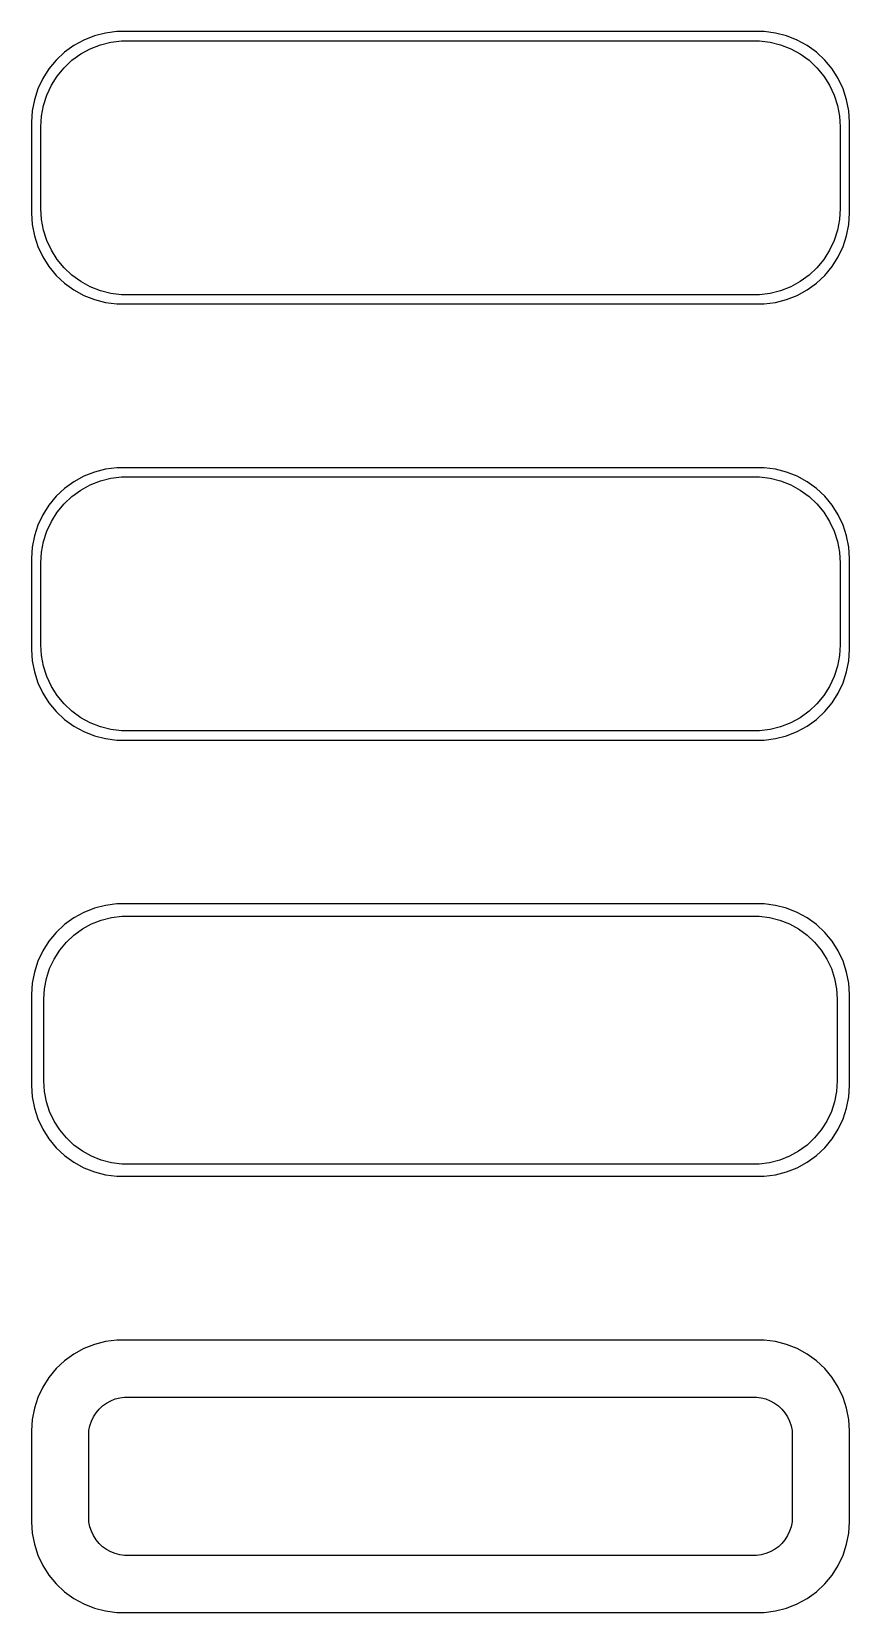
# Model space of a CAD drawing. Header units: metres. Extents: x -22.5 to 22.5, y 88.5 to 175.5.
import ezdxf

# ---------------------------------------------------------------- set-up
doc = ezdxf.new("R2010")
doc.units = ezdxf.units.M

msp = doc.modelspace()

# ---------------------------------------------------------------- linework, layer by layer
for p, q in [((-19.6289, 175.024), (-20.1791, 174.722)), ((-19.0451, 175.255), (-19.6289, 175.024)), ((-18.4369, 175.411), (-19.0451, 175.255)), ((-18.7178, 174.768), (-18.1401, 174.916)), ((-17.8139, 175.49), (-18.4369, 175.411)), ((-18.1401, 174.916), (-17.5482, 174.991)), ((17.8139, 175.49), (-17.8139, 175.49)), ((-17.5482, 174.991), (17.5482, 174.991)), ((17.5482, 174.991), (18.1401, 174.916)), ((18.4369, 175.411), (17.8139, 175.49)), ((18.1401, 174.916), (18.7178, 174.768)), ((19.0451, 175.255), (18.4369, 175.411)), ((19.6289, 175.024), (19.0451, 175.255)), ((20.1791, 174.722), (19.6289, 175.024)), ((-20.6871, 174.353), (-21.1448, 173.923)), ((-20.1791, 174.722), (-20.6871, 174.353)), ((-20.2778, 173.91), (-19.7952, 174.261)), ((-19.7952, 174.261), (-19.2724, 174.548)), ((-19.2724, 174.548), (-18.7178, 174.768)), ((18.7178, 174.768), (19.2724, 174.548)), ((19.2724, 174.548), (19.7952, 174.261)), ((19.7952, 174.261), (20.2778, 173.91)), ((20.6871, 174.353), (20.1791, 174.722)), ((21.1448, 173.923), (20.6871, 174.353)), ((-21.5451, 173.439), (-21.8815, 172.909)), ((-21.1448, 173.923), (-21.5451, 173.439)), ((-21.0928, 173.042), (-20.7126, 173.502)), ((-20.7126, 173.502), (-20.2778, 173.91)), ((20.2778, 173.91), (20.7126, 173.502)), ((20.7126, 173.502), (21.0928, 173.042)), ((21.5451, 173.439), (21.1448, 173.923)), ((21.8815, 172.909), (21.5451, 173.439)), ((-22.1489, 172.341), (-22.3429, 171.743)), ((-21.8815, 172.909), (-22.1489, 172.341)), ((-21.6664, 171.999), (-21.4124, 172.538)), ((-21.4124, 172.538), (-21.0928, 173.042)), ((21.0928, 173.042), (21.4124, 172.538)), ((21.4124, 172.538), (21.6664, 171.999)), ((22.1489, 172.341), (21.8815, 172.909)), ((22.3429, 171.743), (22.1489, 172.341)), ((-22.3429, 171.743), (-22.4606, 171.127)), ((-21.9625, 170.845), (-21.8508, 171.431)), ((-21.8508, 171.431), (-21.6664, 171.999)), ((21.6664, 171.999), (21.8508, 171.431)), ((21.8508, 171.431), (21.9625, 170.845)), ((22.4606, 171.127), (22.3429, 171.743)), ((-22.4606, 171.127), (-22.5, 170.5)), ((-22.5, 170.5), (-22.5, 165.5)), ((-22, 170.25), (-21.9625, 170.845)), ((21.9625, 170.845), (22, 170.25)), ((22.5, 170.5), (22.4606, 171.127)), ((22.5, 165.5), (22.5, 170.5)), ((-22, 165.75), (-22, 170.25)), ((22, 170.25), (22, 165.75)), ((-22.5, 165.5), (-22.4606, 164.873)), ((-21.9625, 165.155), (-22, 165.75)), ((22, 165.75), (21.9625, 165.155)), ((22.4606, 164.873), (22.5, 165.5)), ((-22.4606, 164.873), (-22.3429, 164.257)), ((-21.8508, 164.569), (-21.9625, 165.155)), ((-21.6664, 164.001), (-21.8508, 164.569)), ((21.8508, 164.569), (21.6664, 164.001)), ((21.9625, 165.155), (21.8508, 164.569)), ((22.3429, 164.257), (22.4606, 164.873)), ((-22.3429, 164.257), (-22.1489, 163.659)), ((-22.1489, 163.659), (-21.8815, 163.091)), ((-21.4124, 163.462), (-21.6664, 164.001)), ((21.6664, 164.001), (21.4124, 163.462)), ((21.8815, 163.091), (22.1489, 163.659)), ((22.1489, 163.659), (22.3429, 164.257)), ((-21.8815, 163.091), (-21.5451, 162.561)), ((-21.0928, 162.958), (-21.4124, 163.462)), ((-20.7126, 162.498), (-21.0928, 162.958)), ((21.0928, 162.958), (20.7126, 162.498)), ((21.4124, 163.462), (21.0928, 162.958)), ((21.5451, 162.561), (21.8815, 163.091)), ((-21.5451, 162.561), (-21.1448, 162.077)), ((-21.1448, 162.077), (-20.6871, 161.647)), ((-20.2778, 162.09), (-20.7126, 162.498)), ((-19.7952, 161.739), (-20.2778, 162.09)), ((20.2778, 162.09), (19.7952, 161.739)), ((20.7126, 162.498), (20.2778, 162.09)), ((20.6871, 161.647), (21.1448, 162.077)), ((21.1448, 162.077), (21.5451, 162.561)), ((-20.6871, 161.647), (-20.1791, 161.278)), ((-20.1791, 161.278), (-19.6289, 160.976)), ((-19.2724, 161.452), (-19.7952, 161.739)), ((-19.6289, 160.976), (-19.0451, 160.745)), ((-18.7178, 161.232), (-19.2724, 161.452)), ((-18.1401, 161.084), (-18.7178, 161.232)), ((-17.5482, 161.009), (-18.1401, 161.084)), ((17.5482, 161.009), (-17.5482, 161.009)), ((18.1401, 161.084), (17.5482, 161.009)), ((18.7178, 161.232), (18.1401, 161.084)), ((19.2724, 161.452), (18.7178, 161.232)), ((19.0451, 160.745), (19.6289, 160.976)), ((19.7952, 161.739), (19.2724, 161.452)), ((19.6289, 160.976), (20.1791, 161.278)), ((20.1791, 161.278), (20.6871, 161.647)), ((-19.0451, 160.745), (-18.4369, 160.589)), ((-18.4369, 160.589), (-17.8139, 160.51)), ((-17.8139, 160.51), (17.8139, 160.51)), ((17.8139, 160.51), (18.4369, 160.589)), ((18.4369, 160.589), (19.0451, 160.745)), ((-18.4369, 151.411), (-19.0451, 151.255)), ((-17.8139, 151.49), (-18.4369, 151.411)), ((17.8139, 151.49), (-17.8139, 151.49)), ((18.4369, 151.411), (17.8139, 151.49)), ((19.0451, 151.255), (18.4369, 151.411)), ((-20.1791, 150.722), (-20.6871, 150.353)), ((-19.6289, 151.024), (-20.1791, 150.722)), ((-19.7952, 150.261), (-19.2724, 150.548)), ((-19.0451, 151.255), (-19.6289, 151.024)), ((-19.2724, 150.548), (-18.7178, 150.768)), ((-18.7178, 150.768), (-18.1401, 150.916)), ((-18.1401, 150.916), (-17.5482, 150.991)), ((-17.5482, 150.991), (17.5482, 150.991)), ((17.5482, 150.991), (18.1401, 150.916)), ((18.1401, 150.916), (18.7178, 150.768)), ((18.7178, 150.768), (19.2724, 150.548)), ((19.6289, 151.024), (19.0451, 151.255)), ((19.2724, 150.548), (19.7952, 150.261)), ((20.1791, 150.722), (19.6289, 151.024)), ((20.6871, 150.353), (20.1791, 150.722)), ((-21.1448, 149.923), (-21.5451, 149.439)), ((-20.6871, 150.353), (-21.1448, 149.923)), ((-20.7126, 149.502), (-20.2778, 149.91)), ((-20.2778, 149.91), (-19.7952, 150.261)), ((19.7952, 150.261), (20.2778, 149.91)), ((20.2778, 149.91), (20.7126, 149.502)), ((21.1448, 149.923), (20.6871, 150.353)), ((21.5451, 149.439), (21.1448, 149.923)), ((-21.8815, 148.909), (-22.1489, 148.341)), ((-21.5451, 149.439), (-21.8815, 148.909)), ((-21.4124, 148.538), (-21.0928, 149.042)), ((-21.0928, 149.042), (-20.7126, 149.502)), ((20.7126, 149.502), (21.0928, 149.042)), ((21.0928, 149.042), (21.4124, 148.538)), ((21.8815, 148.909), (21.5451, 149.439)), ((22.1489, 148.341), (21.8815, 148.909)), ((-22.1489, 148.341), (-22.3429, 147.743)), ((-21.8508, 147.431), (-21.6664, 147.999)), ((-21.6664, 147.999), (-21.4124, 148.538)), ((21.4124, 148.538), (21.6664, 147.999)), ((21.6664, 147.999), (21.8508, 147.431)), ((22.3429, 147.743), (22.1489, 148.341)), ((-22.4606, 147.127), (-22.5, 146.5)), ((-22.3429, 147.743), (-22.4606, 147.127)), ((-21.9625, 146.845), (-21.8508, 147.431)), ((21.8508, 147.431), (21.9625, 146.845)), ((22.4606, 147.127), (22.3429, 147.743)), ((22.5, 146.5), (22.4606, 147.127)), ((-22.5, 146.5), (-22.5, 141.5)), ((-22, 146.25), (-21.9625, 146.845)), ((-22, 141.75), (-22, 146.25)), ((21.9625, 146.845), (22, 146.25)), ((22, 146.25), (22, 141.75)), ((22.5, 141.5), (22.5, 146.5)), ((-22.5, 141.5), (-22.4606, 140.873)), ((-21.9625, 141.155), (-22, 141.75)), ((-21.8508, 140.569), (-21.9625, 141.155)), ((21.9625, 141.155), (21.8508, 140.569)), ((22, 141.75), (21.9625, 141.155)), ((22.4606, 140.873), (22.5, 141.5)), ((-22.4606, 140.873), (-22.3429, 140.257)), ((-22.3429, 140.257), (-22.1489, 139.659)), ((-21.6664, 140.001), (-21.8508, 140.569)), ((21.8508, 140.569), (21.6664, 140.001)), ((22.1489, 139.659), (22.3429, 140.257)), ((22.3429, 140.257), (22.4606, 140.873)), ((-22.1489, 139.659), (-21.8815, 139.091)), ((-21.4124, 139.462), (-21.6664, 140.001)), ((-21.0928, 138.958), (-21.4124, 139.462)), ((21.4124, 139.462), (21.0928, 138.958)), ((21.6664, 140.001), (21.4124, 139.462)), ((21.8815, 139.091), (22.1489, 139.659)), ((-21.8815, 139.091), (-21.5451, 138.561)), ((-21.5451, 138.561), (-21.1448, 138.077)), ((-20.7126, 138.498), (-21.0928, 138.958)), ((-20.2778, 138.09), (-20.7126, 138.498)), ((20.7126, 138.498), (20.2778, 138.09)), ((21.0928, 138.958), (20.7126, 138.498)), ((21.1448, 138.077), (21.5451, 138.561)), ((21.5451, 138.561), (21.8815, 139.091)), ((-21.1448, 138.077), (-20.6871, 137.647)), ((-20.6871, 137.647), (-20.1791, 137.278)), ((-19.7952, 137.739), (-20.2778, 138.09)), ((-19.2724, 137.452), (-19.7952, 137.739)), ((-18.7178, 137.232), (-19.2724, 137.452)), ((19.2724, 137.452), (18.7178, 137.232)), ((19.7952, 137.739), (19.2724, 137.452)), ((20.2778, 138.09), (19.7952, 137.739)), ((20.1791, 137.278), (20.6871, 137.647)), ((20.6871, 137.647), (21.1448, 138.077)), ((-20.1791, 137.278), (-19.6289, 136.976)), ((-19.6289, 136.976), (-19.0451, 136.745)), ((-19.0451, 136.745), (-18.4369, 136.589)), ((-18.1401, 137.084), (-18.7178, 137.232)), ((-18.4369, 136.589), (-17.8139, 136.51)), ((-17.5482, 137.009), (-18.1401, 137.084)), ((17.5482, 137.009), (-17.5482, 137.009)), ((18.1401, 137.084), (17.5482, 137.009)), ((17.8139, 136.51), (18.4369, 136.589)), ((18.7178, 137.232), (18.1401, 137.084)), ((18.4369, 136.589), (19.0451, 136.745)), ((19.0451, 136.745), (19.6289, 136.976)), ((19.6289, 136.976), (20.1791, 137.278)), ((-17.8139, 136.51), (17.8139, 136.51)), ((-19.6289, 127.024), (-20.1791, 126.722)), ((-19.0451, 127.255), (-19.6289, 127.024)), ((-18.4369, 127.411), (-19.0451, 127.255)), ((-17.8139, 127.49), (-18.4369, 127.411)), ((17.8139, 127.49), (-17.8139, 127.49)), ((18.4369, 127.411), (17.8139, 127.49)), ((19.0451, 127.255), (18.4369, 127.411)), ((19.6289, 127.024), (19.0451, 127.255)), ((20.1791, 126.722), (19.6289, 127.024)), ((-20.6871, 126.353), (-21.1448, 125.923)), ((-20.1791, 126.722), (-20.6871, 126.353)), ((-19.7032, 126.116), (-19.1994, 126.393)), ((-19.1994, 126.393), (-18.6648, 126.604)), ((-18.6648, 126.604), (-18.1079, 126.747)), ((-18.1079, 126.747), (-17.5375, 126.819)), ((-17.5375, 126.819), (17.5375, 126.819)), ((17.5375, 126.819), (18.1079, 126.747)), ((18.1079, 126.747), (18.6648, 126.604)), ((18.6648, 126.604), (19.1994, 126.393)), ((19.1994, 126.393), (19.7032, 126.116)), ((20.6871, 126.353), (20.1791, 126.722)), ((21.1448, 125.923), (20.6871, 126.353)), ((-21.5451, 125.439), (-21.8815, 124.909)), ((-21.1448, 125.923), (-21.5451, 125.439)), ((-20.954, 124.941), (-20.5875, 125.384)), ((-20.5875, 125.384), (-20.1684, 125.778)), ((-20.1684, 125.778), (-19.7032, 126.116)), ((19.7032, 126.116), (20.1684, 125.778)), ((20.1684, 125.778), (20.5875, 125.384)), ((20.5875, 125.384), (20.954, 124.941)), ((21.5451, 125.439), (21.1448, 125.923)), ((21.8815, 124.909), (21.5451, 125.439)), ((-21.8815, 124.909), (-22.1489, 124.341)), ((-21.5069, 123.935), (-21.2621, 124.456)), ((-21.2621, 124.456), (-20.954, 124.941)), ((20.954, 124.941), (21.2621, 124.456)), ((21.2621, 124.456), (21.5069, 123.935)), ((22.1489, 124.341), (21.8815, 124.909)), ((-22.3429, 123.743), (-22.4606, 123.127)), ((-22.1489, 124.341), (-22.3429, 123.743)), ((-21.6846, 123.389), (-21.5069, 123.935)), ((21.5069, 123.935), (21.6846, 123.389)), ((22.3429, 123.743), (22.1489, 124.341)), ((22.4606, 123.127), (22.3429, 123.743)), ((-22.4606, 123.127), (-22.5, 122.5)), ((-21.8284, 122.25), (-21.7923, 122.824)), ((-21.7923, 122.824), (-21.6846, 123.389)), ((21.6846, 123.389), (21.7923, 122.824)), ((21.7923, 122.824), (21.8284, 122.25)), ((22.5, 122.5), (22.4606, 123.127)), ((-22.5, 122.5), (-22.5, 117.5)), ((-21.8284, 117.75), (-21.8284, 122.25)), ((21.8284, 122.25), (21.8284, 117.75)), ((22.5, 117.5), (22.5, 122.5)), ((-22.5, 117.5), (-22.4606, 116.873)), ((-21.7923, 117.176), (-21.8284, 117.75)), ((21.8284, 117.75), (21.7923, 117.176)), ((22.4606, 116.873), (22.5, 117.5)), ((-22.4606, 116.873), (-22.3429, 116.257)), ((-21.6846, 116.611), (-21.7923, 117.176)), ((-21.5069, 116.065), (-21.6846, 116.611)), ((21.6846, 116.611), (21.5069, 116.065)), ((21.7923, 117.176), (21.6846, 116.611)), ((22.3429, 116.257), (22.4606, 116.873)), ((-22.3429, 116.257), (-22.1489, 115.659)), ((-21.2621, 115.544), (-21.5069, 116.065)), ((21.5069, 116.065), (21.2621, 115.544)), ((22.1489, 115.659), (22.3429, 116.257)), ((-22.1489, 115.659), (-21.8815, 115.091)), ((-21.8815, 115.091), (-21.5451, 114.561)), ((-20.954, 115.059), (-21.2621, 115.544)), ((-20.5875, 114.616), (-20.954, 115.059)), ((20.954, 115.059), (20.5875, 114.616)), ((21.2621, 115.544), (20.954, 115.059)), ((21.5451, 114.561), (21.8815, 115.091)), ((21.8815, 115.091), (22.1489, 115.659)), ((-21.5451, 114.561), (-21.1448, 114.077)), ((-21.1448, 114.077), (-20.6871, 113.647)), ((-20.1684, 114.222), (-20.5875, 114.616)), ((-19.7032, 113.884), (-20.1684, 114.222)), ((20.1684, 114.222), (19.7032, 113.884)), ((20.5875, 114.616), (20.1684, 114.222)), ((20.6871, 113.647), (21.1448, 114.077)), ((21.1448, 114.077), (21.5451, 114.561)), ((-20.6871, 113.647), (-20.1791, 113.278)), ((-20.1791, 113.278), (-19.6289, 112.976)), ((-19.1994, 113.607), (-19.7032, 113.884)), ((-18.6648, 113.396), (-19.1994, 113.607)), ((-18.1079, 113.253), (-18.6648, 113.396)), ((-17.5375, 113.181), (-18.1079, 113.253)), ((17.5375, 113.181), (-17.5375, 113.181)), ((18.1079, 113.253), (17.5375, 113.181)), ((18.6648, 113.396), (18.1079, 113.253)), ((19.1994, 113.607), (18.6648, 113.396)), ((19.7032, 113.884), (19.1994, 113.607)), ((19.6289, 112.976), (20.1791, 113.278)), ((20.1791, 113.278), (20.6871, 113.647)), ((-19.6289, 112.976), (-19.0451, 112.745)), ((-19.0451, 112.745), (-18.4369, 112.589)), ((-18.4369, 112.589), (-17.8139, 112.51)), ((-17.8139, 112.51), (17.8139, 112.51)), ((17.8139, 112.51), (18.4369, 112.589)), ((18.4369, 112.589), (19.0451, 112.745)), ((19.0451, 112.745), (19.6289, 112.976)), ((-20.1791, 102.722), (-20.6871, 102.353)), ((-19.6289, 103.024), (-20.1791, 102.722)), ((-19.0451, 103.255), (-19.6289, 103.024)), ((-18.4369, 103.411), (-19.0451, 103.255)), ((-17.8139, 103.49), (-18.4369, 103.411)), ((17.8139, 103.49), (-17.8139, 103.49)), ((18.4369, 103.411), (17.8139, 103.49)), ((19.0451, 103.255), (18.4369, 103.411)), ((19.6289, 103.024), (19.0451, 103.255)), ((20.1791, 102.722), (19.6289, 103.024)), ((20.6871, 102.353), (20.1791, 102.722)), ((-21.1448, 101.923), (-21.5451, 101.439)), ((-20.6871, 102.353), (-21.1448, 101.923)), ((21.1448, 101.923), (20.6871, 102.353)), ((21.5451, 101.439), (21.1448, 101.923)), ((-21.8815, 100.909), (-22.1489, 100.341)), ((-21.5451, 101.439), (-21.8815, 100.909)), ((21.8815, 100.909), (21.5451, 101.439)), ((22.1489, 100.341), (21.8815, 100.909)), ((-22.1489, 100.341), (-22.3429, 99.7434)), ((-18.5947, 99.8755), (-18.3804, 100.031)), ((-18.3804, 100.031), (-18.1482, 100.159)), ((-18.1482, 100.159), (-17.9019, 100.256)), ((-17.9019, 100.256), (-17.6453, 100.322)), ((-17.6453, 100.322), (-17.3825, 100.355)), ((-17.3825, 100.355), (17.3825, 100.355)), ((17.3825, 100.355), (17.6453, 100.322)), ((17.6453, 100.322), (17.9019, 100.256)), ((17.9019, 100.256), (18.1482, 100.159)), ((18.1482, 100.159), (18.3804, 100.031)), ((18.3804, 100.031), (18.5947, 99.8755)), ((22.3429, 99.7434), (22.1489, 100.341)), ((-22.3429, 99.7434), (-22.4606, 99.1267)), ((-19.2115, 99.0266), (-19.0987, 99.2663)), ((-19.0987, 99.2663), (-18.9567, 99.49)), ((-18.9567, 99.49), (-18.7879, 99.6941)), ((-18.7879, 99.6941), (-18.5947, 99.8755)), ((18.5947, 99.8755), (18.7879, 99.6941)), ((18.7879, 99.6941), (18.9567, 99.49)), ((18.9567, 99.49), (19.0987, 99.2663)), ((19.0987, 99.2663), (19.2115, 99.0266)), ((22.4606, 99.1267), (22.3429, 99.7434)), ((-22.4606, 99.1267), (-22.5, 98.5)), ((-22.5, 98.5), (-22.5, 93.5)), ((-19.3596, 98.25), (-19.343, 98.5144)), ((-19.343, 98.5144), (-19.2934, 98.7746)), ((-19.2934, 98.7746), (-19.2115, 99.0266)), ((19.2115, 99.0266), (19.2934, 98.7746)), ((19.2934, 98.7746), (19.343, 98.5144)), ((19.343, 98.5144), (19.3596, 98.25)), ((22.5, 98.5), (22.4606, 99.1267)), ((22.5, 93.5), (22.5, 98.5)), ((-19.3596, 93.75), (-19.3596, 98.25)), ((19.3596, 98.25), (19.3596, 93.75)), ((-22.5, 93.5), (-22.4606, 92.8733)), ((-19.343, 93.4856), (-19.3596, 93.75)), ((-19.2934, 93.2254), (-19.343, 93.4856)), ((-19.2115, 92.9734), (-19.2934, 93.2254)), ((19.2934, 93.2254), (19.2115, 92.9734)), ((19.343, 93.4856), (19.2934, 93.2254)), ((19.3596, 93.75), (19.343, 93.4856)), ((22.4606, 92.8733), (22.5, 93.5)), ((-22.4606, 92.8733), (-22.3429, 92.2566)), ((-22.3429, 92.2566), (-22.1489, 91.6594)), ((-19.0987, 92.7337), (-19.2115, 92.9734)), ((-18.9567, 92.51), (-19.0987, 92.7337)), ((-18.7879, 92.3059), (-18.9567, 92.51)), ((-18.5947, 92.1245), (-18.7879, 92.3059)), ((18.7879, 92.3059), (18.5947, 92.1245)), ((18.9567, 92.51), (18.7879, 92.3059)), ((19.0987, 92.7337), (18.9567, 92.51)), ((19.2115, 92.9734), (19.0987, 92.7337)), ((22.1489, 91.6594), (22.3429, 92.2566)), ((22.3429, 92.2566), (22.4606, 92.8733)), ((-22.1489, 91.6594), (-21.8815, 91.0912)), ((-18.3804, 91.9688), (-18.5947, 92.1245)), ((-18.1482, 91.8412), (-18.3804, 91.9688)), ((-17.9019, 91.7436), (-18.1482, 91.8412)), ((-17.6453, 91.6777), (-17.9019, 91.7436)), ((-17.3825, 91.6445), (-17.6453, 91.6777)), ((17.3825, 91.6445), (-17.3825, 91.6445)), ((17.6453, 91.6777), (17.3825, 91.6445)), ((17.9019, 91.7436), (17.6453, 91.6777)), ((18.1482, 91.8412), (17.9019, 91.7436)), ((18.3804, 91.9688), (18.1482, 91.8412)), ((18.5947, 92.1245), (18.3804, 91.9688)), ((21.8815, 91.0912), (22.1489, 91.6594)), ((-21.8815, 91.0912), (-21.5451, 90.5611)), ((-21.5451, 90.5611), (-21.1448, 90.0773)), ((21.1448, 90.0773), (21.5451, 90.5611)), ((21.5451, 90.5611), (21.8815, 91.0912)), ((-21.1448, 90.0773), (-20.6871, 89.6474)), ((-20.6871, 89.6474), (-20.1791, 89.2784)), ((20.1791, 89.2784), (20.6871, 89.6474)), ((20.6871, 89.6474), (21.1448, 90.0773)), ((-20.1791, 89.2784), (-19.6289, 88.9759)), ((-19.6289, 88.9759), (-19.0451, 88.7447)), ((-19.0451, 88.7447), (-18.4369, 88.5886)), ((18.4369, 88.5886), (19.0451, 88.7447)), ((19.0451, 88.7447), (19.6289, 88.9759)), ((19.6289, 88.9759), (20.1791, 89.2784)), ((-18.4369, 88.5886), (-17.8139, 88.5099)), ((-17.8139, 88.5099), (17.8139, 88.5099)), ((17.8139, 88.5099), (18.4369, 88.5886))]:
    msp.add_line(p, q)

doc.saveas('drawing.dxf')
